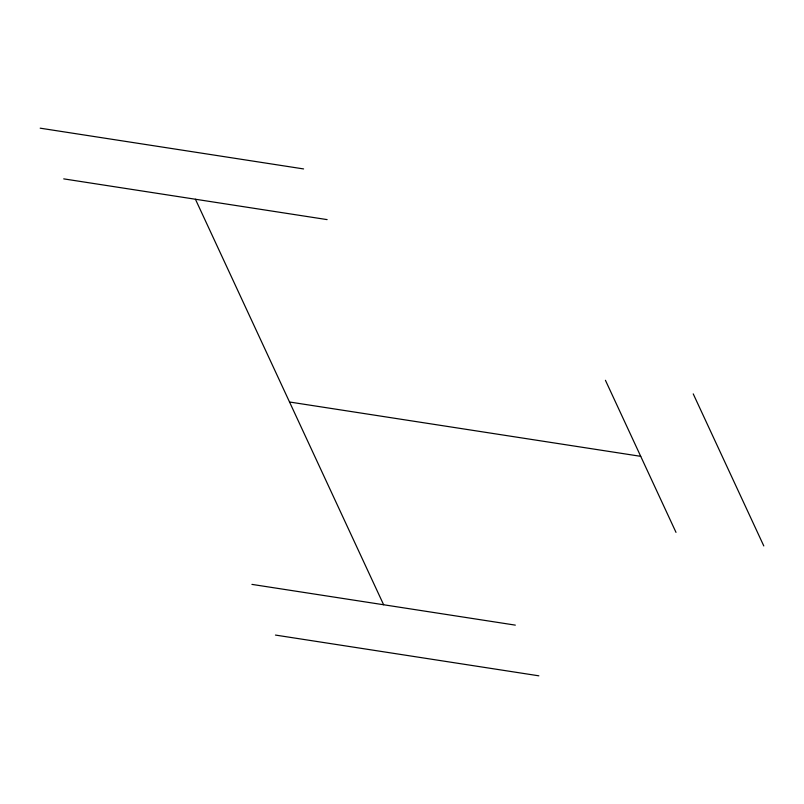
<?xml version="1.0" encoding="UTF-8"?>
<svg xmlns="http://www.w3.org/2000/svg" width="804" height="804" viewBox="0 0 804 804"><rect width="100%" height="100%" fill="white"/><g stroke="black" fill="none" stroke-linecap="round" stroke-linejoin="round"><path stroke-width="1.21" d="M40.2 128.178L303.59 168.93M63.727 178.87L327.117 219.613M289.52 402L640.718 456.33M251.933 584.387L515.324 625.13M275.45 635.07L538.851 675.822M693.229 393.88L763.8 545.946M605.432 380.292L676.003 532.369M195.422 199.241L383.629 604.759"/></g></svg>
